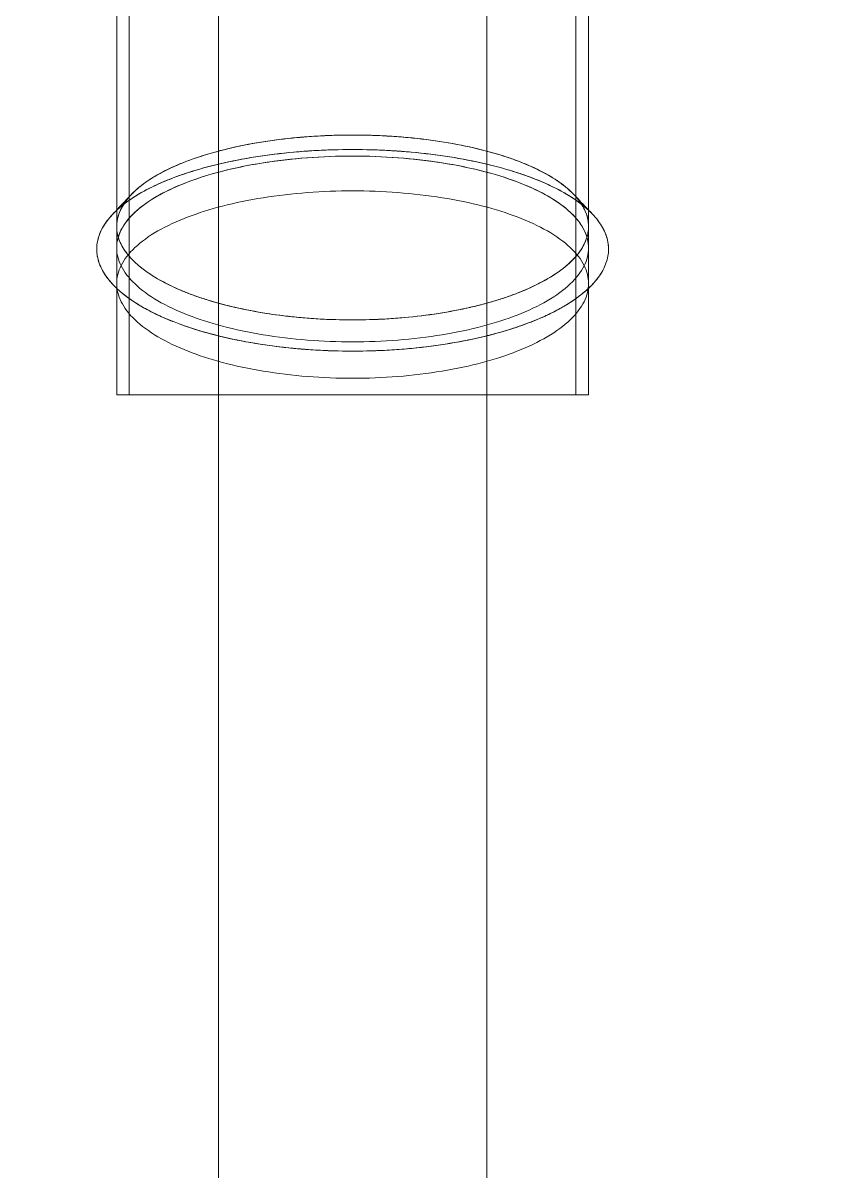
# Model space of a CAD drawing. Header units: millimetres. Extents: x -6314 to 11113, y -129 to 3675.
# Drawn here: x -2384.7 to -2345.1, y 2121.1 to 2176.7 of the extents above; entities that cross this region are included whole.
import ezdxf

# ---------------------------------------------------------------- set-up
doc = ezdxf.new("R2010")
doc.units = ezdxf.units.MM
doc.layers.add('Equipment', color=123, linetype='Continuous')

# ---------------------------------------------------------------- blocks, each defined once
blk = doc.blocks.new('A$C161d446f')
at = {"layer": 'Equipment', "linetype": 'Continuous', "lineweight": 0, "extrusion": (0, 1, 0)}
for p, q in [((1.88, 521.855), (1.88, 481.215)), ((23.52, 521.855), (23.52, 481.215)), ((1.27, 520.855), (1.27, 489.361)), ((24.13, 520.855), (24.13, 489.37)), ((6.2, 516.761), (6.2, 71.161)), ((19.2, 516.761), (19.2, 71.161)), ((1.27, 489.376), (1.27, 488.335)), ((1.27, 489.361), (1.27, 481.215)), ((24.13, 489.376), (24.13, 488.335)), ((24.13, 489.37), (24.13, 481.215)), ((1.27, 486.612), (1.27, 488.335)), ((24.13, 486.612), (24.13, 488.335)), ((1.27, 481.215), (24.13, 481.215))]:
    blk.add_line(p, q, dxfattribs=at)
at = {"layer": 'Equipment', "linetype": 'Continuous', "lineweight": 0, "extrusion": (0, 0, -1)}
for radius, start, end in [(218.68, 76.39754, 88.24428), (218.68, 91.75572, 103.60246), (217.08, 71.64776, 88.23133), (217.08, 91.76867, 108.4136)]:
    blk.add_arc((-12.7, 285.135), radius, start, end, dxfattribs=at)
at = {"layer": 'Equipment', "linetype": 'Continuous', "lineweight": 0}
for points, knots in [([(24.13, 489.376), (24.13, 489.381), (24.13, 489.386), (24.13, 489.391), (24.129, 489.549), (24.106, 489.708), (24.062, 489.863), (23.941, 490.294), (23.652, 490.731), (23.196, 491.141), (23.083, 491.243), (22.96, 491.344), (22.826, 491.442), (22.693, 491.541), (22.549, 491.638), (22.397, 491.733), (22.092, 491.922), (21.751, 492.101), (21.383, 492.268), (21.201, 492.35), (21.01, 492.43), (20.809, 492.507), (20.609, 492.585), (20.4, 492.661), (20.179, 492.734), (19.738, 492.881), (19.253, 493.02), (18.759, 493.138), (18.249, 493.261), (17.706, 493.369), (17.141, 493.461), (16.577, 493.552), (15.992, 493.626), (15.397, 493.682), (14.963, 493.722), (14.513, 493.754), (14.058, 493.774), (13.907, 493.781), (13.755, 493.787), (13.604, 493.792), (13, 493.81), (12.408, 493.81), (11.824, 493.793), (11.525, 493.784), (11.225, 493.77), (10.924, 493.752), (10.624, 493.734), (10.324, 493.711), (10.025, 493.684), (9.429, 493.629), (8.841, 493.555), (8.277, 493.464), (7.713, 493.373), (7.169, 493.265), (6.658, 493.142), (6.147, 493.02), (5.668, 492.883), (5.229, 492.737), (5.123, 492.702), (5.018, 492.665), (4.915, 492.629), (4.812, 492.592), (4.711, 492.554), (4.611, 492.516), (4.213, 492.362), (3.833, 492.191), (3.493, 492.012), (3.323, 491.923), (3.163, 491.832), (3.015, 491.74), (2.71, 491.552), (2.441, 491.353), (2.212, 491.148), (2.098, 491.046), (1.993, 490.942), (1.9, 490.837), (1.806, 490.731), (1.722, 490.625), (1.65, 490.518), (1.51, 490.311), (1.406, 490.098), (1.344, 489.884), (1.312, 489.777), (1.291, 489.669), (1.28, 489.563), (1.274, 489.51), (1.271, 489.457), (1.27, 489.404), (1.27, 489.395), (1.27, 489.386), (1.27, 489.376)], [-17.853757, -17.853757, -17.853757, -17.853757, -17.834132, -17.834132, -17.834132, -17.203428, -17.203428, -17.203428, -15.454652, -15.454652, -15.454652, -15.020249, -15.020249, -15.020249, -14.585845, -14.585845, -14.585845, -13.717038, -13.717038, -13.717038, -13.287708, -13.287708, -13.287708, -12.858378, -12.858378, -12.858378, -11.999718, -11.999718, -11.999718, -11.112708, -11.112708, -11.112708, -10.225699, -10.225699, -10.225699, -9.578658, -9.578658, -9.578658, -9.362978, -9.362978, -9.362978, -8.500258, -8.500258, -8.500258, -8.059699, -8.059699, -8.059699, -7.619141, -7.619141, -7.619141, -6.738024, -6.738024, -6.738024, -5.858218, -5.858218, -5.858218, -4.978412, -4.978412, -4.978412, -4.765174, -4.765174, -4.765174, -4.551936, -4.551936, -4.551936, -3.698985, -3.698985, -3.698985, -3.272509, -3.272509, -3.272509, -2.394689, -2.394689, -2.394689, -1.955779, -1.955779, -1.955779, -1.516869, -1.516869, -1.516869, -0.671286, -0.671286, -0.671286, -0.248494, -0.248494, -0.248494, -0.037099, -0.037099, -0.037099, 0, 0, 0, 0]), ([(1.27, 489.376), (1.27, 489.434), (1.273, 489.492), (1.279, 489.549), (1.289, 489.655), (1.309, 489.761), (1.338, 489.864), (1.459, 490.294), (1.748, 490.731), (2.204, 491.141), (2.43, 491.345), (2.699, 491.544), (3.004, 491.733), (3.156, 491.828), (3.318, 491.92), (3.487, 492.009), (3.656, 492.099), (3.833, 492.185), (4.017, 492.268), (4.199, 492.35), (4.389, 492.429), (4.589, 492.507), (4.789, 492.584), (4.999, 492.66), (5.22, 492.734), (5.661, 492.881), (6.147, 493.019), (6.641, 493.138), (7.152, 493.261), (7.695, 493.37), (8.259, 493.461), (8.824, 493.552), (9.409, 493.626), (10.003, 493.682), (10.292, 493.709), (10.589, 493.732), (10.889, 493.75), (11.115, 493.764), (11.342, 493.775), (11.569, 493.784), (11.645, 493.787), (11.721, 493.789), (11.796, 493.792), (12.401, 493.81), (12.992, 493.81), (13.576, 493.793), (13.725, 493.788), (13.875, 493.783), (14.024, 493.776), (14.174, 493.769), (14.324, 493.761), (14.474, 493.752), (14.774, 493.734), (15.073, 493.712), (15.371, 493.684), (15.966, 493.629), (16.554, 493.555), (17.118, 493.465), (18.248, 493.283), (19.292, 493.03), (20.167, 492.739), (20.591, 492.598), (20.99, 492.444), (21.365, 492.275), (21.412, 492.254), (21.459, 492.233), (21.505, 492.212), (21.643, 492.147), (21.776, 492.081), (21.904, 492.014), (22.074, 491.925), (22.234, 491.834), (22.382, 491.742), (22.688, 491.554), (22.958, 491.355), (23.187, 491.15), (23.416, 490.945), (23.604, 490.733), (23.749, 490.519), (23.89, 490.313), (23.993, 490.099), (24.056, 489.885), (24.087, 489.778), (24.109, 489.671), (24.12, 489.564), (24.126, 489.511), (24.129, 489.458), (24.13, 489.405), (24.13, 489.396), (24.13, 489.386), (24.13, 489.376)], [-17.85384, -17.85384, -17.85384, -17.85384, -17.623721, -17.623721, -17.623721, -17.203259, -17.203259, -17.203259, -15.454509, -15.454509, -15.454509, -14.585719, -14.585719, -14.585719, -14.151324, -14.151324, -14.151324, -13.716929, -13.716929, -13.716929, -13.287605, -13.287605, -13.287605, -12.85828, -12.85828, -12.85828, -11.999631, -11.999631, -11.999631, -11.112637, -11.112637, -11.112637, -10.225642, -10.225642, -10.225642, -9.794338, -9.794338, -9.794338, -9.47086, -9.47086, -9.47086, -9.363033, -9.363033, -9.363033, -8.500425, -8.500425, -8.500425, -8.280466, -8.280466, -8.280466, -8.060508, -8.060508, -8.060508, -7.620591, -7.620591, -7.620591, -6.740758, -6.740758, -6.740758, -4.980901, -4.980901, -4.980901, -4.128367, -4.128367, -4.128367, -4.0218, -4.0218, -4.0218, -3.7021, -3.7021, -3.7021, -3.275833, -3.275833, -3.275833, -2.397369, -2.397369, -2.397369, -1.518905, -1.518905, -1.518905, -0.672918, -0.672918, -0.672918, -0.249924, -0.249924, -0.249924, -0.038427, -0.038427, -0.038427, 0, 0, 0, 0]), ([(0.797, 486.908), (1.136, 486.447), (1.655, 485.997), (2.322, 485.59), (2.563, 485.443), (2.832, 485.296), (3.123, 485.154), (3.22, 485.107), (3.32, 485.06), (3.421, 485.015), (3.623, 484.923), (3.832, 484.836), (4.047, 484.751), (4.263, 484.667), (4.484, 484.587), (4.714, 484.509), (5.185, 484.35), (5.697, 484.201), (6.242, 484.067), (6.788, 483.934), (7.367, 483.815), (7.967, 483.715), (8.565, 483.615), (9.19, 483.534), (9.826, 483.472), (10.461, 483.411), (11.106, 483.371), (11.741, 483.351), (12.362, 483.332), (12.993, 483.331), (13.637, 483.35), (13.798, 483.355), (13.96, 483.362), (14.121, 483.369), (14.606, 483.392), (15.086, 483.426), (15.546, 483.47), (16.179, 483.53), (16.803, 483.611), (17.406, 483.71), (18.008, 483.81), (18.589, 483.928), (19.137, 484.062), (19.669, 484.192), (20.191, 484.343), (20.665, 484.502), (20.903, 484.582), (21.128, 484.664), (21.343, 484.748), (21.558, 484.831), (21.761, 484.917), (21.957, 485.005), (22.157, 485.094), (22.35, 485.188), (22.536, 485.284), (22.721, 485.381), (22.899, 485.481), (23.067, 485.583), (23.403, 485.788), (23.701, 486.002), (23.954, 486.22), (24.467, 486.661), (24.81, 487.13), (24.975, 487.592), (25.036, 487.761), (25.075, 487.935), (25.09, 488.107), (25.095, 488.164), (25.098, 488.221), (25.098, 488.278), (25.098, 488.335), (25.095, 488.392), (25.09, 488.449), (25.075, 488.62), (25.036, 488.793), (24.977, 488.959), (24.812, 489.419), (24.469, 489.883), (23.955, 490.316), (23.827, 490.424), (23.689, 490.53), (23.541, 490.634), (23.392, 490.738), (23.233, 490.84), (23.065, 490.94), (22.729, 491.139), (22.357, 491.327), (21.957, 491.501), (21.759, 491.587), (21.554, 491.67), (21.338, 491.751), (21.122, 491.832), (20.895, 491.912), (20.658, 491.989), (20.182, 492.143), (19.663, 492.286), (19.135, 492.41), (18.589, 492.538), (18.01, 492.651), (17.41, 492.746), (16.809, 492.841), (16.188, 492.918), (15.558, 492.975), (15.098, 493.017), (14.62, 493.05), (14.139, 493.071), (13.978, 493.079), (13.817, 493.085), (13.657, 493.089), (13.017, 493.109), (12.391, 493.108), (11.772, 493.09), (11.456, 493.081), (11.138, 493.067), (10.819, 493.048), (10.501, 493.03), (10.183, 493.006), (9.867, 492.977), (9.234, 492.92), (8.61, 492.843), (8.009, 492.749), (7.409, 492.654), (6.83, 492.542), (6.284, 492.414), (5.738, 492.287), (5.224, 492.144), (4.753, 491.992), (4.638, 491.955), (4.525, 491.917), (4.413, 491.878), (4.302, 491.84), (4.193, 491.8), (4.086, 491.76), (3.655, 491.599), (3.244, 491.421), (2.872, 491.233), (2.686, 491.14), (2.51, 491.043), (2.347, 490.947), (2.012, 490.749), (1.712, 490.54), (1.454, 490.324), (1.325, 490.215), (1.207, 490.105), (1.099, 489.994), (0.992, 489.882), (0.895, 489.769), (0.809, 489.656), (0.643, 489.436), (0.516, 489.208), (0.431, 488.978), (0.388, 488.863), (0.356, 488.748), (0.335, 488.633), (0.324, 488.575), (0.316, 488.518), (0.311, 488.461), (0.308, 488.432), (0.306, 488.403), (0.305, 488.375), (0.303, 488.346), (0.302, 488.318), (0.302, 488.29), (0.302, 488.286), (0.302, 488.282), (0.302, 488.279)], [1.81856, 1.81856, 1.81856, 1.81856, 3.682237, 3.682237, 3.682237, 4.356259, 4.356259, 4.356259, 4.580932, 4.580932, 4.580932, 5.03028, 5.03028, 5.03028, 5.479628, 5.479628, 5.479628, 6.399914, 6.399914, 6.399914, 7.3202, 7.3202, 7.3202, 8.237598, 8.237598, 8.237598, 9.154996, 9.154996, 9.154996, 10.052647, 10.052647, 10.052647, 10.277059, 10.277059, 10.277059, 10.950298, 10.950298, 10.950298, 11.876691, 11.876691, 11.876691, 12.803084, 12.803084, 12.803084, 13.703808, 13.703808, 13.703808, 14.154171, 14.154171, 14.154171, 14.604533, 14.604533, 14.604533, 15.064063, 15.064063, 15.064063, 15.523593, 15.523593, 15.523593, 16.442653, 16.442653, 16.442653, 18.303937, 18.303937, 18.303937, 18.980746, 18.980746, 18.980746, 19.206349, 19.206349, 19.206349, 19.431952, 19.431952, 19.431952, 20.108761, 20.108761, 20.108761, 21.985373, 21.985373, 21.985373, 22.451532, 22.451532, 22.451532, 22.91769, 22.91769, 22.91769, 23.850007, 23.850007, 23.850007, 24.310721, 24.310721, 24.310721, 24.771436, 24.771436, 24.771436, 25.692864, 25.692864, 25.692864, 26.644714, 26.644714, 26.644714, 27.596564, 27.596564, 27.596564, 28.290904, 28.290904, 28.290904, 28.52235, 28.52235, 28.52235, 29.448136, 29.448136, 29.448136, 29.920899, 29.920899, 29.920899, 30.393662, 30.393662, 30.393662, 31.339189, 31.339189, 31.339189, 32.283309, 32.283309, 32.283309, 33.227429, 33.227429, 33.227429, 33.456255, 33.456255, 33.456255, 33.68508, 33.68508, 33.68508, 34.600383, 34.600383, 34.600383, 35.058035, 35.058035, 35.058035, 36.000024, 36.000024, 36.000024, 36.471018, 36.471018, 36.471018, 36.942012, 36.942012, 36.942012, 37.849408, 37.849408, 37.849408, 38.303105, 38.303105, 38.303105, 38.529954, 38.529954, 38.529954, 38.643378, 38.643378, 38.643378, 38.756803, 38.756803, 38.756803, 38.771202, 38.771202, 38.771202, 38.771202]), ([(1.081, 489.975), (1.191, 490.09), (1.312, 490.204), (1.7, 490.531), (2.148, 490.846), (2.857, 491.233), (3.243, 491.414), (3.641, 491.587), (4.051, 491.753), (4.959, 492.071), (5.737, 492.286), (6.812, 492.538), (7.969, 492.764), (9.213, 492.918), (10.149, 493.003), (10.7, 493.045), (11.341, 493.076), (11.663, 493.087), (12.383, 493.109), (13.009, 493.108), (13.786, 493.086), (14.103, 493.074), (14.738, 493.042), (15.851, 492.959), (16.786, 492.844), (18.587, 492.561), (19.7, 492.298), (21.102, 491.845), (21.586, 491.665), (22.192, 491.397), (22.579, 491.213), (22.886, 491.046), (23.385, 490.751), (23.846, 490.43), (24.208, 490.091), (24.322, 489.972)], [21.50016, 21.50016, 21.50016, 21.50016, 21.98555, 21.98555, 22.917872, 23.384032, 23.850193, 23.850193, 24.310913, 24.771632, 25.693071, 25.693071, 26.644929, 27.596787, 27.596787, 28.059631, 28.406764, 28.522476, 28.522476, 29.448164, 29.448164, 29.684207, 29.920251, 30.392337, 31.33651, 31.33651, 33.22506, 33.22506, 34.139937, 34.254297, 34.597376, 35.054814, 35.054814, 35.997517, 36.502026, 36.502026, 36.502026, 36.502026]), ([(24.13, 488.335), (24.13, 488.051), (24.061, 487.757), (23.767, 487.167), (23.542, 486.873), (22.943, 486.306), (22.569, 486.032), (21.698, 485.524), (21.2, 485.29), (20.171, 484.89), (19.611, 484.707), (18.39, 484.384), (17.727, 484.242), (16.341, 484.014), (15.616, 483.927), (14.153, 483.812), (13.415, 483.784), (11.985, 483.784), (11.247, 483.812), (9.784, 483.927), (9.059, 484.014), (7.673, 484.242), (7.01, 484.384), (5.789, 484.707), (5.229, 484.89), (4.2, 485.29), (3.702, 485.524), (2.831, 486.032), (2.457, 486.306), (1.858, 486.873), (1.633, 487.167), (1.339, 487.757), (1.27, 488.051), (1.27, 488.614), (1.337, 488.902), (1.62, 489.476), (1.837, 489.762), (2.414, 490.311), (2.776, 490.576), (3.619, 491.066), (4.1, 491.292), (5.115, 491.685), (5.679, 491.868), (6.915, 492.191), (7.586, 492.332), (8.994, 492.559), (9.732, 492.645), (11.22, 492.759), (11.971, 492.787), (13.429, 492.787), (14.18, 492.759), (15.668, 492.645), (16.406, 492.559), (17.814, 492.332), (18.485, 492.191), (19.721, 491.868), (20.285, 491.685), (21.3, 491.292), (21.781, 491.066), (22.624, 490.576), (22.986, 490.311), (23.563, 489.762), (23.78, 489.476), (24.063, 488.902), (24.13, 488.614), (24.13, 488.335)], [-35.74426, -35.74426, -35.74426, -35.74426, -34.581485, -34.581485, -33.418711, -33.418711, -32.255936, -32.255936, -31.093161, -31.093161, -30.020438, -30.020438, -28.947715, -28.947715, -27.874992, -27.874992, -26.802268, -26.802268, -25.729545, -25.729545, -24.656822, -24.656822, -23.584099, -23.584099, -22.511376, -22.511376, -21.348601, -21.348601, -20.185826, -20.185826, -19.023051, -19.023051, -17.860276, -17.860276, -16.720783, -16.720783, -15.58129, -15.58129, -14.441797, -14.441797, -13.302303, -13.302303, -12.209262, -12.209262, -11.116221, -11.116221, -10.023179, -10.023179, -8.930138, -8.930138, -7.837097, -7.837097, -6.744056, -6.744056, -5.651014, -5.651014, -4.557973, -4.557973, -3.41848, -3.41848, -2.278987, -2.278987, -1.139493, -1.139493, 0, 0, 0, 0]), ([(24.13, 488.335), (24.13, 488.619), (24.061, 488.912), (23.768, 489.495), (23.543, 489.786), (22.946, 490.343), (22.572, 490.611), (21.702, 491.106), (21.205, 491.334), (20.175, 491.722), (19.615, 491.899), (18.392, 492.211), (17.729, 492.348), (16.341, 492.567), (15.616, 492.651), (14.153, 492.76), (13.415, 492.787), (11.985, 492.787), (11.247, 492.76), (9.784, 492.651), (9.059, 492.567), (7.671, 492.348), (7.008, 492.211), (5.785, 491.899), (5.225, 491.722), (4.195, 491.334), (3.698, 491.106), (2.828, 490.611), (2.454, 490.343), (1.857, 489.786), (1.632, 489.495), (1.339, 488.912), (1.27, 488.619), (1.27, 488.051), (1.339, 487.757), (1.633, 487.167), (1.858, 486.873), (2.457, 486.306), (2.831, 486.032), (3.702, 485.524), (4.2, 485.29), (5.229, 484.89), (5.789, 484.707), (7.01, 484.384), (7.673, 484.242), (9.059, 484.014), (9.784, 483.927), (11.247, 483.812), (11.985, 483.784), (13.415, 483.784), (14.153, 483.812), (15.616, 483.927), (16.341, 484.014), (17.727, 484.242), (18.39, 484.384), (19.611, 484.707), (20.171, 484.89), (21.2, 485.29), (21.698, 485.524), (22.569, 486.032), (22.943, 486.306), (23.542, 486.873), (23.767, 487.167), (24.061, 487.757), (24.13, 488.051), (24.13, 488.335)], [0, 0, 0, 0, 1.160069, 1.160069, 2.320137, 2.320137, 3.480206, 3.480206, 4.640275, 4.640275, 5.712684, 5.712684, 6.785093, 6.785093, 7.857501, 7.857501, 8.92991, 8.92991, 10.002319, 10.002319, 11.074728, 11.074728, 12.147137, 12.147137, 13.219546, 13.219546, 14.379614, 14.379614, 15.539683, 15.539683, 16.699752, 16.699752, 17.85982, 17.85982, 19.022595, 19.022595, 20.18537, 20.18537, 21.348145, 21.348145, 22.51092, 22.51092, 23.583643, 23.583643, 24.656366, 24.656366, 25.729089, 25.729089, 26.801812, 26.801812, 27.874536, 27.874536, 28.947259, 28.947259, 30.019982, 30.019982, 31.092705, 31.092705, 32.25548, 32.25548, 33.418255, 33.418255, 34.58103, 34.58103, 35.743804, 35.743804, 35.743804, 35.743804]), ([(24.13, 486.612), (24.13, 486.326), (24.061, 486.029), (23.766, 485.434), (23.542, 485.137), (22.943, 484.565), (22.569, 484.289), (21.697, 483.776), (21.199, 483.54), (20.169, 483.136), (19.61, 482.952), (18.389, 482.626), (17.726, 482.483), (16.34, 482.253), (15.615, 482.165), (14.153, 482.049), (13.415, 482.022), (11.985, 482.022), (11.247, 482.049), (9.785, 482.165), (9.06, 482.253), (7.674, 482.483), (7.011, 482.626), (5.79, 482.952), (5.231, 483.136), (4.201, 483.54), (3.703, 483.776), (2.831, 484.289), (2.457, 484.565), (1.858, 485.137), (1.634, 485.434), (1.339, 486.029), (1.27, 486.326), (1.27, 486.898), (1.339, 487.194), (1.632, 487.782), (1.857, 488.075), (2.454, 488.638), (2.828, 488.907), (3.699, 489.407), (4.197, 489.637), (5.227, 490.029), (5.787, 490.206), (7.009, 490.521), (7.672, 490.658), (9.059, 490.88), (9.785, 490.964), (11.248, 491.074), (11.985, 491.101), (13.415, 491.101), (14.152, 491.074), (15.615, 490.964), (16.341, 490.88), (17.728, 490.658), (18.391, 490.521), (19.613, 490.206), (20.173, 490.029), (21.203, 489.637), (21.701, 489.407), (22.572, 488.907), (22.946, 488.638), (23.543, 488.075), (23.768, 487.782), (24.061, 487.194), (24.13, 486.898), (24.13, 486.612)], [-35.765559, -35.765559, -35.765559, -35.765559, -34.601323, -34.601323, -33.437086, -33.437086, -32.27285, -32.27285, -31.108613, -31.108613, -30.035941, -30.035941, -28.963268, -28.963268, -27.890596, -27.890596, -26.817923, -26.817923, -25.745251, -25.745251, -24.672579, -24.672579, -23.599906, -23.599906, -22.527234, -22.527234, -21.362997, -21.362997, -20.198761, -20.198761, -19.034524, -19.034524, -17.870288, -17.870288, -16.708849, -16.708849, -15.547409, -15.547409, -14.38597, -14.38597, -13.224531, -13.224531, -12.152184, -12.152184, -11.079837, -11.079837, -10.007491, -10.007491, -8.935144, -8.935144, -7.862797, -7.862797, -6.79045, -6.79045, -5.718104, -5.718104, -4.645757, -4.645757, -3.484318, -3.484318, -2.322878, -2.322878, -1.161439, -1.161439, 0, 0, 0, 0]), ([(24.322, 489.972), (24.421, 489.868), (24.51, 489.763), (24.756, 489.438), (24.948, 489.096), (25.06, 488.691), (25.088, 488.49), (25.096, 488.375), (25.098, 488.315), (25.098, 488.283), (25.098, 488.279)], [36.502026, 36.502026, 36.502026, 36.502026, 36.94022, 36.94022, 37.848072, 38.301998, 38.528961, 38.642443, 38.755924, 38.771202, 38.771202, 38.771202, 38.771202]), ([(0.944, 486.723), (0.894, 486.781), (0.666, 487.069), (0.508, 487.361), (0.384, 487.705), (0.323, 487.935), (0.292, 488.278), (0.322, 488.62), (0.384, 488.848), (0.457, 489.054), (0.499, 489.149), (0.548, 489.244)], [17.136404, 17.136404, 17.136404, 17.136404, 17.373432, 18.304081, 18.304081, 18.75529, 19.2065, 19.65771, 20.108919, 20.108919, 20.495731, 20.495731, 20.495731, 20.495731]), ([(23.555, 487.97), (23.205, 487.551), (22.692, 487.147), (22.049, 486.784), (21.816, 486.653), (21.559, 486.523), (21.285, 486.399), (21.193, 486.358), (21.1, 486.317), (21.006, 486.277), (20.817, 486.198), (20.624, 486.122), (20.423, 486.049), (20.223, 485.976), (20.015, 485.905), (19.804, 485.839), (18.941, 485.566), (17.937, 485.331), (16.865, 485.164), (16.463, 485.101), (16.053, 485.047), (15.637, 485.003), (15.498, 484.988), (15.359, 484.974), (15.219, 484.962), (14.94, 484.937), (14.66, 484.916), (14.379, 484.899), (14.239, 484.891), (14.098, 484.883), (13.958, 484.877), (13.888, 484.874), (13.818, 484.871), (13.748, 484.869), (13.714, 484.867), (13.679, 484.866), (13.644, 484.865), (13.609, 484.864), (13.574, 484.863), (13.539, 484.862), (12.993, 484.846), (12.443, 484.845), (11.88, 484.861), (11.81, 484.863), (11.739, 484.865), (11.669, 484.868), (11.598, 484.871), (11.528, 484.873), (11.457, 484.876), (11.316, 484.883), (11.175, 484.89), (11.035, 484.898), (10.755, 484.915), (10.477, 484.935), (10.206, 484.96), (9.646, 485.01), (9.092, 485.077), (8.556, 485.161), (8.02, 485.244), (7.501, 485.343), (7.008, 485.456), (6.768, 485.511), (6.531, 485.571), (6.298, 485.633), (6.066, 485.696), (5.839, 485.762), (5.62, 485.831), (5.401, 485.9), (5.189, 485.972), (4.989, 486.045), (4.788, 486.118), (4.598, 486.192), (4.414, 486.269), (4.367, 486.289), (4.32, 486.308), (4.274, 486.329), (4.228, 486.349), (4.182, 486.369), (4.136, 486.389), (4.045, 486.43), (3.956, 486.472), (3.868, 486.515), (3.692, 486.6), (3.522, 486.688), (3.361, 486.779), (3.039, 486.96), (2.749, 487.151), (2.499, 487.347), (2.245, 487.546), (2.028, 487.752), (1.852, 487.961), (1.676, 488.171), (1.54, 488.384), (1.444, 488.597), (1.398, 488.7), (1.36, 488.805), (1.331, 488.912), (1.303, 489.019), (1.285, 489.126), (1.276, 489.233), (1.272, 489.281), (1.27, 489.329), (1.27, 489.376)], [-33.854979, -33.854979, -33.854979, -33.854979, -32.159842, -32.159842, -32.159842, -31.546774, -31.546774, -31.546774, -31.342419, -31.342419, -31.342419, -30.933707, -30.933707, -30.933707, -30.524996, -30.524996, -30.524996, -28.850871, -28.850871, -28.850871, -28.225046, -28.225046, -28.225046, -28.016438, -28.016438, -28.016438, -27.599221, -27.599221, -27.599221, -27.390613, -27.390613, -27.390613, -27.286309, -27.286309, -27.286309, -27.234157, -27.234157, -27.234157, -27.182005, -27.182005, -27.182005, -26.365531, -26.365531, -26.365531, -26.263472, -26.263472, -26.263472, -26.161412, -26.161412, -26.161412, -25.957294, -25.957294, -25.957294, -25.549057, -25.549057, -25.549057, -24.706441, -24.706441, -24.706441, -23.863824, -23.863824, -23.863824, -23.454191, -23.454191, -23.454191, -23.044557, -23.044557, -23.044557, -22.634923, -22.634923, -22.634923, -22.225289, -22.225289, -22.225289, -22.120796, -22.120796, -22.120796, -22.016302, -22.016302, -22.016302, -21.807315, -21.807315, -21.807315, -21.389341, -21.389341, -21.389341, -20.553393, -20.553393, -20.553393, -19.706913, -19.706913, -19.706913, -18.860433, -18.860433, -18.860433, -18.450031, -18.450031, -18.450031, -18.039629, -18.039629, -18.039629, -17.853856, -17.853856, -17.853856, -17.853856]), ([(1.27, 489.376), (1.27, 489.347), (1.271, 489.318), (1.274, 489.26), (1.276, 489.23), (1.285, 489.142), (1.294, 489.083), (1.329, 488.905), (1.365, 488.786), (1.462, 488.549), (1.522, 488.431), (1.666, 488.198), (1.75, 488.084), (1.845, 487.97)], [0.000008, 0.000008, 0.000008, 0.000008, 0.119727, 0.119727, 0.240329, 0.240329, 0.483444, 0.483444, 0.973754, 0.973754, 1.46508, 1.46508, 1.950801, 1.950801, 1.950801, 1.950801]), ([(1.845, 487.97), (2.195, 487.551), (2.708, 487.147), (3.351, 486.784), (3.584, 486.653), (3.841, 486.523), (4.115, 486.399), (4.207, 486.358), (4.3, 486.317), (4.394, 486.277), (4.583, 486.198), (4.776, 486.122), (4.977, 486.049), (5.177, 485.976), (5.385, 485.905), (5.596, 485.839), (6.027, 485.702), (6.493, 485.575), (6.986, 485.461), (7.479, 485.348), (7.999, 485.248), (8.535, 485.164), (9.07, 485.08), (9.622, 485.012), (10.181, 484.962), (10.739, 484.911), (11.303, 484.878), (11.861, 484.862), (12.407, 484.846), (12.957, 484.845), (13.52, 484.861), (13.661, 484.865), (13.802, 484.87), (13.943, 484.876), (14.366, 484.895), (14.787, 484.923), (15.194, 484.96), (15.754, 485.01), (16.307, 485.077), (16.844, 485.16), (17.38, 485.244), (17.899, 485.343), (18.392, 485.456), (18.871, 485.566), (19.342, 485.693), (19.78, 485.831), (19.999, 485.9), (20.211, 485.972), (20.411, 486.045), (20.612, 486.118), (20.802, 486.192), (20.986, 486.269), (21.174, 486.348), (21.356, 486.43), (21.532, 486.515), (21.708, 486.6), (21.877, 486.688), (22.039, 486.778), (22.361, 486.96), (22.651, 487.151), (22.901, 487.347), (23.409, 487.745), (23.765, 488.171), (23.956, 488.597), (24.025, 488.751), (24.076, 488.912), (24.104, 489.072), (24.113, 489.126), (24.12, 489.18), (24.124, 489.233), (24.128, 489.281), (24.13, 489.329), (24.13, 489.376)], [-33.85499, -33.85499, -33.85499, -33.85499, -32.15987, -32.15987, -32.15987, -31.546808, -31.546808, -31.546808, -31.342455, -31.342455, -31.342455, -30.933747, -30.933747, -30.933747, -30.52504, -30.52504, -30.52504, -29.687987, -29.687987, -29.687987, -28.850934, -28.850934, -28.850934, -28.016508, -28.016508, -28.016508, -27.182083, -27.182083, -27.182083, -26.365618, -26.365618, -26.365618, -26.161502, -26.161502, -26.161502, -25.549153, -25.549153, -25.549153, -24.706546, -24.706546, -24.706546, -23.863939, -23.863939, -23.863939, -23.044678, -23.044678, -23.044678, -22.635048, -22.635048, -22.635048, -22.225418, -22.225418, -22.225418, -21.807449, -21.807449, -21.807449, -21.38948, -21.38948, -21.38948, -20.553543, -20.553543, -20.553543, -18.860598, -18.860598, -18.860598, -18.245002, -18.245002, -18.245002, -18.039803, -18.039803, -18.039803, -17.85384, -17.85384, -17.85384, -17.85384]), ([(24.13, 489.376), (24.13, 489.36), (24.13, 489.343), (24.129, 489.326), (24.129, 489.3), (24.127, 489.273), (24.125, 489.247), (24.109, 489.034), (24.054, 488.817), (23.958, 488.602), (23.862, 488.387), (23.726, 488.174), (23.555, 487.97)], [0.000002, 0.000002, 0.000002, 0.000002, 0.067723, 0.067723, 0.067723, 0.174101, 0.174101, 0.174101, 1.025131, 1.025131, 1.025131, 1.87616, 1.87616, 1.87616, 1.87616]), ([(0.302, 488.279), (0.302, 488.165), (0.312, 488.051), (0.353, 487.822), (0.384, 487.707), (0.467, 487.476), (0.519, 487.361), (0.643, 487.133), (0.715, 487.02), (0.797, 486.908)], [-1.885803, -1.885803, -1.885803, -1.885803, -1.419434, -1.419434, -0.94689, -0.94689, -0.472239, -0.472239, 0, 0, 0, 0]), ([(25.098, 488.279), (25.098, 488.165), (25.088, 488.051), (25.047, 487.822), (25.016, 487.707), (24.934, 487.477), (24.881, 487.361), (24.757, 487.133), (24.685, 487.02), (24.603, 486.908)], [-1.884621, -1.884621, -1.884621, -1.884621, -1.418648, -1.418648, -0.946585, -0.946585, -0.472169, -0.472169, -0.000001, -0.000001, -0.000001, -0.000001]), ([(3.756, 484.869), (3.649, 484.914), (3.544, 484.959), (3.392, 485.027), (3.294, 485.072), (3.099, 485.165), (2.767, 485.331), (2.146, 485.68), (1.699, 486.002), (1.255, 486.384), (1.087, 486.552), (0.944, 486.723)], [14.369776, 14.369776, 14.369776, 14.369776, 14.604645, 14.604645, 14.719528, 14.834412, 15.064179, 15.523714, 16.442784, 16.442784, 17.136404, 17.136404, 17.136404, 17.136404]), ([(24.603, 486.908), (24.264, 486.447), (23.746, 485.997), (22.837, 485.443), (22.478, 485.247), (21.881, 484.967), (21.359, 484.748), (20.916, 484.587), (19.745, 484.191), (18.635, 483.914), (16.984, 483.64), (16.366, 483.554), (15.416, 483.455), (14.776, 483.404), (14.216, 483.373), (13.937, 483.361), (13.778, 483.355), (13.699, 483.352), (13.037, 483.332), (12.329, 483.331), (11.52, 483.359), (11.198, 483.372), (10.634, 483.403), (10.161, 483.441), (9.221, 483.53), (7.972, 483.692), (6.81, 483.928), (5.996, 484.127), (5.47, 484.267), (4.913, 484.441), (4.623, 484.54), (4.569, 484.559)], [1.818572, 1.818572, 1.818572, 1.818572, 3.682263, 3.682263, 4.35629, 4.580966, 5.030317, 5.479668, 5.479668, 7.320256, 7.320256, 8.00831, 8.237661, 8.696363, 8.925714, 9.040389, 9.097727, 9.155065, 9.155065, 10.052724, 10.164931, 10.277138, 10.501553, 10.950383, 10.950383, 11.876783, 12.803184, 12.803184, 13.253549, 13.703914, 13.810181, 13.810181, 13.810181, 13.810181]), ([(4.569, 484.559), (4.391, 484.621), (4.114, 484.723), (3.854, 484.828), (3.756, 484.869)], [13.8101809, 13.8101809, 13.8101809, 13.8101809, 14.1542794, 14.3697763, 14.3697763, 14.3697763, 14.3697763])]:
    blk.add_open_spline(points, degree=3, knots=knots, dxfattribs=at)
for points in [[(1.968, 490.911), (1.673, 490.598), (1.376, 490.285), (1.079, 489.972)], [(1.97, 490.913), (1.737, 490.667), (1.504, 490.42), (1.27, 490.174)], [(24.32, 489.974), (24.022, 490.287), (23.726, 490.6), (23.431, 490.913)], [(24.13, 490.174), (23.897, 490.419), (23.664, 490.665), (23.432, 490.911)], [(1.27, 490.174), (1.207, 490.107), (1.144, 490.041), (1.081, 489.975)], [(24.322, 489.972), (24.258, 490.039), (24.194, 490.106), (24.13, 490.174)], [(0.548, 489.244), (0.663, 489.466), (0.819, 489.687), (1.015, 489.904)], [(1.015, 489.904), (1.037, 489.928), (1.058, 489.951), (1.081, 489.975)], [(1.27, 489.376), (1.27, 489.376), (1.27, 489.376), (1.27, 489.376)], [(24.13, 489.376), (24.13, 489.376), (24.13, 489.376), (24.13, 489.376)]]:
    blk.add_open_spline(points, degree=3, dxfattribs=at)

msp = doc.modelspace()

# ---------------------------------------------------------------- block references
at = {"xscale": -1}
msp.add_blockref('A$C161d446f', (-2355.993, 1677.491), dxfattribs=at)

doc.saveas('drawing.dxf')
